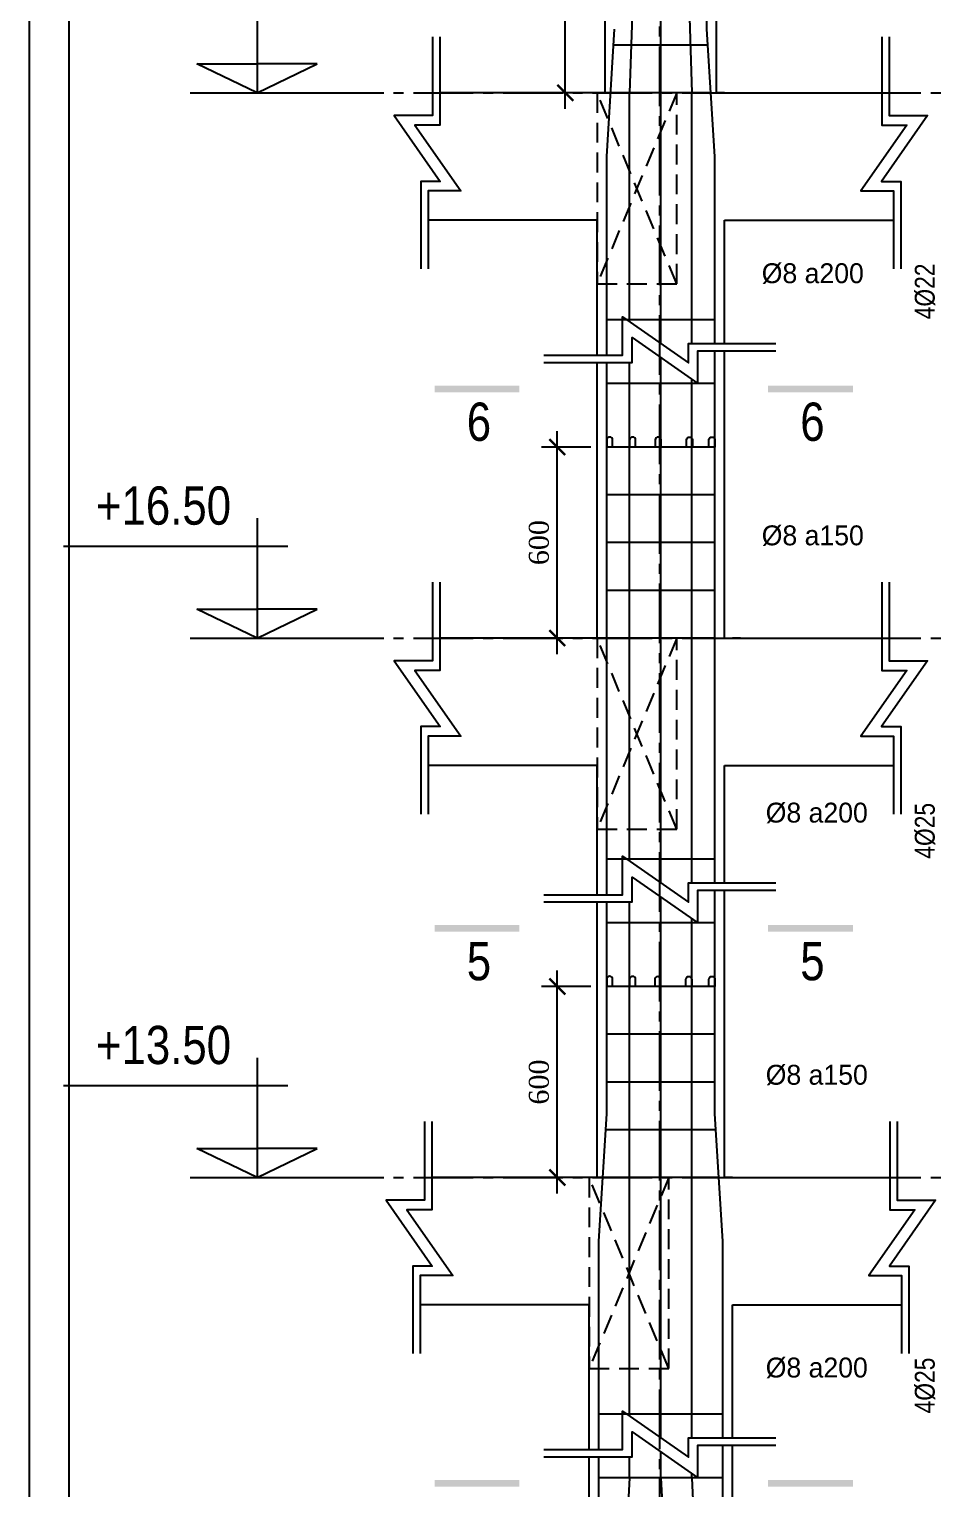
# Model space of a CAD drawing. Extents: x 394 to 12570, y -4198 to 1567.
# Drawn here: x 4680.1 to 4794.3, y -1709.5 to -1526.1 of the extents above; entities that cross this region are included whole.
import ezdxf

# ---------------------------------------------------------------- set-up
doc = ezdxf.new("R2010")
doc.units = 0
doc.header["$MEASUREMENT"] = 0
doc.linetypes.add('CENTER2', pattern=[1.125, 0.75, -0.125, 0.125, -0.125])
doc.linetypes.add('HIDDEN', pattern=[0.375, 0.25, -0.125])
doc.layers.get('0').update_dxf_attribs({"linetype": 'CONTINUOUS'})
doc.layers.get('DEFPOINTS').update_dxf_attribs({"linetype": 'CONTINUOUS'})
for name, color, linetype in [('DAI', 3, 'CONTINUOUS'), ('DUT', 9, 'CENTER2'), ('TEXT', 7, 'CONTINUOUS'), ('THEP', 6, 'CONTINUOUS'), ('TUONG', 7, 'CONTINUOUS')]:
    doc.layers.add(name, color=color, linetype=linetype)
doc.styles.add('DIM-NEW', font='')
doc.styles.add('style1', font='')
doc.styles.add('T2', font='')
doc.styles.get('DIM-NEW').set_extended_font_data('VNI-Helve-Condense')
doc.styles.get('style1').set_extended_font_data('VNI-Goudy')
doc.styles.get('T2').set_extended_font_data('VNI-Times')
doc.dimstyles.new('TL25', dxfattribs={"dimtxt": 2.5, "dimasz": 2, "dimexe": 2, "dimexo": 2, "dimgap": 1, "dimtad": 1, "dimdec": 0, "dimlfac": 25, "dimzin": 0, "dimdsep": 46, "dimtxsty": 'T2', "dimblk": 'ARCHTICK', "dimcen": 2.5, "dimdle": 2, "dimclrd": 1, "dimclre": 1, "dimclrt": 2, "dimadec": 0, "dimazin": 0, "dimtfac": 1, "dimtdec": 0, "dimtix": 1, "dimtofl": 0, "dimtmove": 0, "dimatfit": 0, "dimldrblk": 'ARCHTICK', "dimfxl": 1, "dimtolj": 1, "dimtzin": 0, "dimlwd": -1, "dimlwe": -1, "dimarcsym": 0})

# ---------------------------------------------------------------- blocks, each defined once
blk = doc.blocks.new('_ARCHTICK')
at = {"color": 0, "linetype": 'ByBlock', "const_width": 0.15}
blk.add_lwpolyline([(-0.5, -0.5), (0.5, 0.5)], dxfattribs=at)
blk = doc.blocks.new('*D149')
at = {"layer": 'DEFPOINTS', "color": 0, "transparency": 16777216}
for p in [(4746.49, -1646.35), (4752.7, -1646.35), (4751.5, -1670.35)]:
    blk.add_point(p, dxfattribs=at)
at = {"layer": 'TUONG', "color": 1, "transparency": 16777216}
for p, q in [((4746.49, -1672.35), (4746.49, -1644.35)), ((4750.7, -1646.35), (4744.49, -1646.35)), ((4749.5, -1670.35), (4744.49, -1670.35))]:
    blk.add_line(p, q, dxfattribs=at)
at = {"layer": 'TUONG', "color": 1, "transparency": 16777216, "xscale": 2, "yscale": 2, "zscale": 2}
for p, rotation in [((4746.49, -1646.35), 90), ((4746.49, -1670.35), 270)]:
    blk.add_blockref('_ARCHTICK', p, dxfattribs=dict(at, rotation=rotation))
at = {"layer": 'TUONG', "color": 2, "transparency": 16777216, "insert": (4744.19, -1658.35), "char_height": 2.5, "attachment_point": 5, "rotation": 90, "style": 'T2'}
blk.add_mtext('\\A1;600', dxfattribs=at)
blk = doc.blocks.new('*D148')
at = {"layer": 'DEFPOINTS', "color": 0, "transparency": 16777216}
for p in [(4746.49, -1578.57), (4752.7, -1578.57), (4751.5, -1602.57)]:
    blk.add_point(p, dxfattribs=at)
at = {"layer": 'TUONG', "color": 1, "transparency": 16777216}
for p, q in [((4746.49, -1604.57), (4746.49, -1576.57)), ((4750.7, -1578.57), (4744.49, -1578.57)), ((4749.5, -1602.57), (4744.49, -1602.57))]:
    blk.add_line(p, q, dxfattribs=at)
at = {"layer": 'TUONG', "color": 1, "transparency": 16777216, "xscale": 2, "yscale": 2, "zscale": 2}
for p, rotation in [((4746.49, -1578.57), 90), ((4746.49, -1602.57), 270)]:
    blk.add_blockref('_ARCHTICK', p, dxfattribs=dict(at, rotation=rotation))
at = {"layer": 'TUONG', "color": 2, "transparency": 16777216, "insert": (4744.19, -1590.57), "char_height": 2.5, "attachment_point": 5, "rotation": 90, "style": 'T2'}
blk.add_mtext('\\A1;600', dxfattribs=at)
blk = doc.blocks.new('*D147')
at = {"layer": 'DEFPOINTS', "color": 0, "transparency": 16777216}
for p in [(4747.49, -1510.06), (4753.7, -1510.06), (4752.5, -1534.06)]:
    blk.add_point(p, dxfattribs=at)
at = {"layer": 'TUONG', "color": 1, "transparency": 16777216}
for p, q in [((4747.49, -1536.06), (4747.49, -1508.06)), ((4751.7, -1510.06), (4745.49, -1510.06)), ((4750.5, -1534.06), (4745.49, -1534.06))]:
    blk.add_line(p, q, dxfattribs=at)
at = {"layer": 'TUONG', "color": 1, "transparency": 16777216, "xscale": 2, "yscale": 2, "zscale": 2}
for p, rotation in [((4747.49, -1510.06), 90), ((4747.49, -1534.06), 270)]:
    blk.add_blockref('_ARCHTICK', p, dxfattribs=dict(at, rotation=rotation))
at = {"layer": 'TUONG', "color": 2, "transparency": 16777216, "insert": (4745.19, -1522.06), "char_height": 2.5, "attachment_point": 5, "rotation": 90, "style": 'T2'}
blk.add_mtext('\\A1;600', dxfattribs=at)

msp = doc.modelspace()

# ---------------------------------------------------------------- linework, layer by layer
at = {"layer": 'DAI'}
for p, q in [((4765.421, -1528.059), (4753.571, -1528.059)), ((4765.796, -1534.059), (4753.196, -1534.059)), ((4766.296, -1562.569), (4752.696, -1562.569)), ((4766.296, -1570.569), (4752.696, -1570.569)), ((4766.296, -1578.569), (4752.696, -1578.569)), ((4766.296, -1584.569), (4752.696, -1584.569)), ((4766.296, -1590.569), (4752.696, -1590.569)), ((4766.296, -1596.569), (4752.696, -1596.569)), ((4766.296, -1602.569), (4752.696, -1602.569)), ((4766.296, -1630.346), (4752.696, -1630.346)), ((4766.296, -1638.346), (4752.696, -1638.346)), ((4766.296, -1646.346), (4752.696, -1646.346)), ((4766.296, -1652.346), (4752.696, -1652.346)), ((4766.296, -1658.346), (4752.696, -1658.346)), ((4766.421, -1664.346), (4752.571, -1664.346)), ((4766.796, -1670.346), (4752.196, -1670.346)), ((4767.296, -1700.072), (4751.696, -1700.072)), ((4767.296, -1708.072), (4751.696, -1708.072))]:
    msp.add_line(p, q, dxfattribs=at)
at = {"layer": 'DUT', "linetype": 'CENTER2', "ltscale": 10}
for p, q in [((4759.392, -2008.223), (4759.392, -1251.602)), ((4717.178, -1534.059), (5201.385, -1534.059)), ((4717.178, -1602.569), (5201.385, -1602.569)), ((4717.178, -1670.346), (5201.385, -1670.346))]:
    msp.add_line(p, q, dxfattribs=at)
at = {"layer": 'DUT', "linetype": 'HIDDEN', "ltscale": 10}
for p, q in [((4761.496, -1534.059), (4751.496, -1558.059)), ((4761.496, -1558.059), (4751.496, -1534.059)), ((4761.496, -1602.569), (4751.496, -1626.569)), ((4761.496, -1626.569), (4751.496, -1602.569)), ((4760.496, -1670.346), (4750.496, -1694.346)), ((4760.496, -1694.346), (4750.496, -1670.346))]:
    msp.add_line(p, q, dxfattribs=at)
msp.add_lwpolyline([(4751.496, -1558.059), (4761.496, -1558.059), (4761.496, -1534.059), (4751.496, -1534.059)], close=True, dxfattribs=at)
for points in [[(4751.496, -1602.569), (4751.496, -1626.569), (4761.496, -1626.569), (4761.496, -1602.569), (4751.496, -1602.569)], [(4750.496, -1670.346), (4750.496, -1694.346), (4760.496, -1694.346), (4760.496, -1670.346), (4750.496, -1670.346)]]:
    msp.add_lwpolyline(points, dxfattribs=at)
at = {"layer": 'TEXT', "ltscale": 10}
for points in [[(4741.725, -1571.672), (4741.725, -1570.832), (4731.081, -1571.672), (4731.081, -1570.832)], [(4783.624, -1571.672), (4783.624, -1570.832), (4772.98, -1571.672), (4772.98, -1570.832)], [(4741.725, -1639.449), (4741.725, -1638.609), (4731.081, -1639.449), (4731.081, -1638.609)], [(4783.624, -1639.449), (4783.624, -1638.609), (4772.98, -1639.449), (4772.98, -1638.609)], [(4741.725, -1709.175), (4741.725, -1708.335), (4731.081, -1709.175), (4731.081, -1708.335)], [(4783.624, -1709.175), (4783.624, -1708.335), (4772.98, -1709.175), (4772.98, -1708.335)]]:
    msp.add_trace(points, dxfattribs=at)
at = {"layer": 'THEP', "ltscale": 10}
for p, q in [((4759.485, -1565.555), (4759.487, -1498.814)), ((4756.596, -1502.059), (4755.58, -1534.059)), ((4762.396, -1502.059), (4763.396, -1534.059)), ((4752.696, -1542.059), (4753.696, -1526.059)), ((4766.296, -1542.059), (4765.296, -1526.059)), ((4755.58, -1562.832), (4755.58, -1534.059)), ((4763.396, -1565.556), (4763.396, -1534.059)), ((4752.696, -1567.029), (4752.696, -1542.059)), ((4766.296, -1565.556), (4766.296, -1542.059)), ((4752.696, -1634.806), (4752.696, -1567.947)), ((4755.58, -1630.609), (4755.58, -1567.947)), ((4759.482, -1633.33), (4759.485, -1567.322)), ((4766.296, -1633.333), (4766.296, -1566.473)), ((4763.396, -1633.333), (4763.396, -1570.049)), ((4752.696, -1662.346), (4752.696, -1635.724)), ((4755.58, -1700.335), (4755.58, -1635.724)), ((4759.48, -1703.054), (4759.482, -1635.097)), ((4766.296, -1662.346), (4766.296, -1634.25)), ((4763.396, -1703.059), (4763.396, -1637.826)), ((4751.696, -1678.346), (4752.696, -1662.346)), ((4767.296, -1678.346), (4766.296, -1662.346)), ((4755.58, -1708.072), (4755.58, -1705.45)), ((4759.48, -1708.072), (4759.48, -1704.821)), ((4754.072, -1740.072), (4755.596, -1708.072)), ((4759.496, -1708.072), (4761.189, -1740.072)), ((4763.396, -1708.072), (4763.396, -1707.552)), ((4763.396, -1708.072), (4764.741, -1740.072))]:
    msp.add_line(p, q, dxfattribs=at)
msp.add_lwpolyline([(5269.142, -2081.552), (5269.142, -1250.552), (4685.142, -1250.552), (4685.142, -2081.552)], close=True, dxfattribs=at)
for points in [[(4765.296, -1526.059), (4765.296, -1497.963)], [(4751.696, -1704.533), (4751.696, -1678.346)], [(4767.296, -1703.059), (4767.296, -1678.346)], [(4751.696, -1775.821), (4751.696, -1705.45)], [(4767.296, -1774.348), (4767.296, -1703.977)]]:
    msp.add_lwpolyline(points, dxfattribs=at)
for points in [[(4753.446, -1578.578), (4753.446, -1577.676, 1), (4752.696, -1577.676), (4752.696, -1578.569)], [(4756.33, -1578.578), (4756.33, -1577.676, 1), (4755.58, -1577.676), (4755.58, -1578.569)], [(4759.541, -1578.578), (4759.541, -1577.676, 1), (4758.791, -1577.676), (4758.791, -1578.569)], [(4762.73, -1578.578), (4762.73, -1577.676, -1), (4763.48, -1577.676), (4763.48, -1578.569)], [(4765.546, -1578.578), (4765.546, -1577.676, -1), (4766.296, -1577.676), (4766.296, -1578.569)], [(4753.446, -1646.341), (4753.446, -1645.439, 1), (4752.696, -1645.439), (4752.696, -1646.332)], [(4756.33, -1646.355), (4756.33, -1645.453, 1), (4755.58, -1645.453), (4755.58, -1646.346)], [(4759.48, -1646.365), (4759.48, -1645.463, 1), (4758.73, -1645.463), (4758.73, -1646.356)], [(4762.646, -1646.355), (4762.646, -1645.453, -1), (4763.396, -1645.453), (4763.396, -1646.346)], [(4765.546, -1646.355), (4765.546, -1645.453, -1), (4766.296, -1645.453), (4766.296, -1646.346)]]:
    msp.add_lwpolyline(points, format="xyb", dxfattribs=at)
at = {"layer": 'TUONG'}
for p, q in [((4766.496, -1534.059), (4766.496, -1497.963)), ((4752.496, -1534.059), (4752.496, -1499.437)), ((4708.777, -1519.001), (4708.777, -1534.059)), ((4701.222, -1530.421), (4708.777, -1530.421)), ((4708.777, -1534.059), (4701.222, -1530.421)), ((4708.777, -1530.421), (4708.777, -1534.059)), ((4716.331, -1530.421), (4708.777, -1530.421)), ((4708.777, -1534.059), (4716.331, -1530.421)), ((4700.375, -1534.059), (4717.178, -1534.059)), ((4751.496, -1534.059), (4731.73, -1534.059)), ((4751.496, -1534.059), (4752.496, -1534.059)), ((4767.496, -1534.059), (4766.496, -1534.059)), ((4767.496, -1534.059), (4787.262, -1534.059)), ((4751.496, -1550.059), (4730.257, -1550.059)), ((4751.496, -1567.029), (4751.496, -1550.059)), ((4767.496, -1565.556), (4767.496, -1550.059)), ((4767.496, -1550.059), (4788.735, -1550.059)), ((4751.496, -1602.569), (4751.496, -1567.947)), ((4767.496, -1602.569), (4767.496, -1566.473)), ((4708.777, -1587.511), (4708.777, -1602.569)), ((4712.631, -1591.057), (4684.441, -1591.057)), ((4701.222, -1598.931), (4708.777, -1598.931)), ((4708.777, -1602.569), (4701.222, -1598.931)), ((4708.777, -1598.931), (4708.777, -1602.569)), ((4716.331, -1598.931), (4708.777, -1598.931)), ((4708.777, -1602.569), (4716.331, -1598.931)), ((4700.375, -1602.569), (4717.178, -1602.569)), ((4751.496, -1602.569), (4731.73, -1602.569)), ((4767.496, -1602.569), (4787.262, -1602.569)), ((4769.496, -1602.569), (4768.496, -1602.569)), ((4751.496, -1618.569), (4730.257, -1618.569)), ((4751.496, -1634.806), (4751.496, -1618.569)), ((4767.496, -1633.333), (4767.496, -1618.569)), ((4767.496, -1618.569), (4788.735, -1618.569)), ((4751.496, -1670.346), (4751.496, -1635.724)), ((4767.496, -1670.346), (4767.496, -1634.25)), ((4708.777, -1655.288), (4708.777, -1670.346)), ((4712.631, -1658.834), (4684.441, -1658.834)), ((4701.222, -1666.708), (4708.777, -1666.708)), ((4708.777, -1670.346), (4701.222, -1666.708)), ((4708.777, -1666.708), (4708.777, -1670.346)), ((4716.331, -1666.708), (4708.777, -1666.708)), ((4708.777, -1670.346), (4716.331, -1666.708)), ((4700.375, -1670.346), (4717.178, -1670.346)), ((4750.496, -1670.346), (4730.73, -1670.346)), ((4751.496, -1670.346), (4750.496, -1670.346)), ((4768.496, -1670.346), (4767.496, -1670.346)), ((4768.496, -1670.346), (4788.262, -1670.346)), ((4750.496, -1686.346), (4729.257, -1686.346)), ((4750.496, -1704.533), (4750.496, -1686.346)), ((4768.496, -1703.059), (4768.496, -1686.346)), ((4768.496, -1686.346), (4789.735, -1686.346)), ((4750.496, -1740.072), (4750.496, -1705.45)), ((4768.496, -1740.072), (4768.496, -1703.977))]:
    msp.add_line(p, q, dxfattribs=at)
msp.add_lwpolyline([(5274.142, -2086.552), (5274.142, -1245.552), (4680.142, -1245.552), (4680.142, -2086.552)], close=True, dxfattribs=at)
for points in [[(4730.813, -1527.034), (4730.813, -1536.917), (4725.994, -1536.917), (4731.76, -1545.186), (4729.34, -1545.186), (4729.34, -1556.188)], [(4731.73, -1527.034), (4731.73, -1538.117), (4728.598, -1538.117), (4734.364, -1546.386), (4730.257, -1546.386), (4730.257, -1556.188)], [(4787.262, -1527.034), (4787.262, -1538.117), (4790.395, -1538.117), (4784.629, -1546.386), (4788.735, -1546.386), (4788.735, -1556.188)], [(4788.179, -1527.034), (4788.179, -1536.917), (4792.998, -1536.917), (4787.233, -1545.186), (4789.653, -1545.186), (4789.653, -1556.188)], [(4744.806, -1567.029), (4754.689, -1567.029), (4754.689, -1562.211), (4762.957, -1567.976), (4762.957, -1565.556), (4773.96, -1565.556)], [(4744.806, -1567.947), (4755.889, -1567.947), (4755.889, -1564.814), (4764.157, -1570.58), (4764.157, -1566.473), (4773.96, -1566.473)], [(4730.813, -1595.544), (4730.813, -1605.427), (4725.994, -1605.427), (4731.76, -1613.696), (4729.34, -1613.696), (4729.34, -1624.698)], [(4731.73, -1595.544), (4731.73, -1606.627), (4728.598, -1606.627), (4734.364, -1614.896), (4730.257, -1614.896), (4730.257, -1624.698)], [(4787.262, -1595.544), (4787.262, -1606.627), (4790.395, -1606.627), (4784.629, -1614.896), (4788.735, -1614.896), (4788.735, -1624.698)], [(4788.179, -1595.544), (4788.179, -1605.427), (4792.998, -1605.427), (4787.233, -1613.696), (4789.653, -1613.696), (4789.653, -1624.698)], [(4744.806, -1634.806), (4754.689, -1634.806), (4754.689, -1629.987), (4762.957, -1635.753), (4762.957, -1633.333), (4773.96, -1633.333)], [(4744.806, -1635.724), (4755.889, -1635.724), (4755.889, -1632.591), (4764.157, -1638.357), (4764.157, -1634.25), (4773.96, -1634.25)], [(4729.813, -1663.321), (4729.813, -1673.204), (4724.994, -1673.204), (4730.76, -1681.473), (4728.34, -1681.473), (4728.34, -1692.475)], [(4730.73, -1663.321), (4730.73, -1674.404), (4727.598, -1674.404), (4733.364, -1682.673), (4729.257, -1682.673), (4729.257, -1692.475)], [(4788.262, -1663.321), (4788.262, -1674.404), (4791.395, -1674.404), (4785.629, -1682.673), (4789.735, -1682.673), (4789.735, -1692.475)], [(4789.179, -1663.321), (4789.179, -1673.204), (4793.998, -1673.204), (4788.233, -1681.473), (4790.653, -1681.473), (4790.653, -1692.475)], [(4744.806, -1704.533), (4754.689, -1704.533), (4754.689, -1699.714), (4762.957, -1705.479), (4762.957, -1703.059), (4773.96, -1703.059)], [(4744.806, -1705.45), (4755.889, -1705.45), (4755.889, -1702.317), (4764.157, -1708.083), (4764.157, -1703.977), (4773.96, -1703.977)]]:
    msp.add_lwpolyline(points, dxfattribs=at)
for points in [[(4701.222, -1530.421), (4708.777, -1530.421), (4708.777, -1534.059), (4701.222, -1530.421)], [(4701.222, -1598.931), (4708.777, -1598.931), (4708.777, -1602.569), (4701.222, -1598.931)], [(4701.222, -1666.708), (4708.777, -1666.708), (4708.777, -1670.346), (4701.222, -1666.708)]]:
    msp.add_solid(points, dxfattribs=at)

# ---------------------------------------------------------------- texts
at = {"layer": 'TEXT', "ltscale": 10}
for s, height, style, p in [('%%2548 a200', 2.5, 'style1', (4772.179, -1557.97)), ('6', 4.8, 'DIM-NEW', (4735.119, -1577.783)), ('6', 4.8, 'DIM-NEW', (4777.018, -1577.783)), ('%%2548 a150', 2.5, 'style1', (4772.179, -1590.908)), ('%%2548 a200', 2.5, 'style1', (4772.679, -1625.747)), ('5', 4.8, 'DIM-NEW', (4735.119, -1645.56)), ('5', 4.8, 'DIM-NEW', (4777.018, -1645.56)), ('%%2548 a150', 2.5, 'style1', (4772.679, -1658.685)), ('%%2548 a200', 2.5, 'style1', (4772.679, -1695.473))]:
    msp.add_text(s, height=height, dxfattribs=dict(at, style=style)).set_placement(p)
at = {"layer": 'TEXT', "style": 'DIM-NEW'}
for s, p in [('4%%25422', (4793.909, -1562.51)), ('4%%25425', (4793.909, -1630.287)), ('4%%25425', (4793.909, -1699.983))]:
    e = msp.add_text(s, height=2.5, rotation=90, dxfattribs=at)
    e.set_placement(p)
    e.dxf.unprotected_set("ltscale", 0)
for s, p in [('+16.50', (4688.531, -1588.314)), ('+13.50', (4688.531, -1656.091))]:
    msp.add_text(s, height=4.8, dxfattribs=at).set_placement(p)

# ---------------------------------------------------------------- dimensions: what is measured, and where the dimension line sits
at = {"layer": 'TUONG'}
for base, p1, p2, picture, middle in [((4747.487, -1510.059), (4752.496, -1534.059), (4753.696, -1510.059), '*D147', (4745.193, -1522.059)), ((4746.487, -1578.569), (4751.496, -1602.569), (4752.696, -1578.569), '*D148', (4744.193, -1590.569)), ((4746.487, -1646.346), (4751.496, -1670.346), (4752.696, -1646.346), '*D149', (4744.193, -1658.346))]:
    dim = msp.add_linear_dim(base=base, p1=p1, p2=p2, angle=90, dimstyle='TL25', dxfattribs=at)
    dim.commit()
    dim.dimension.update_dxf_attribs({"geometry": picture, "text_midpoint": middle})

doc.saveas('drawing.dxf')
